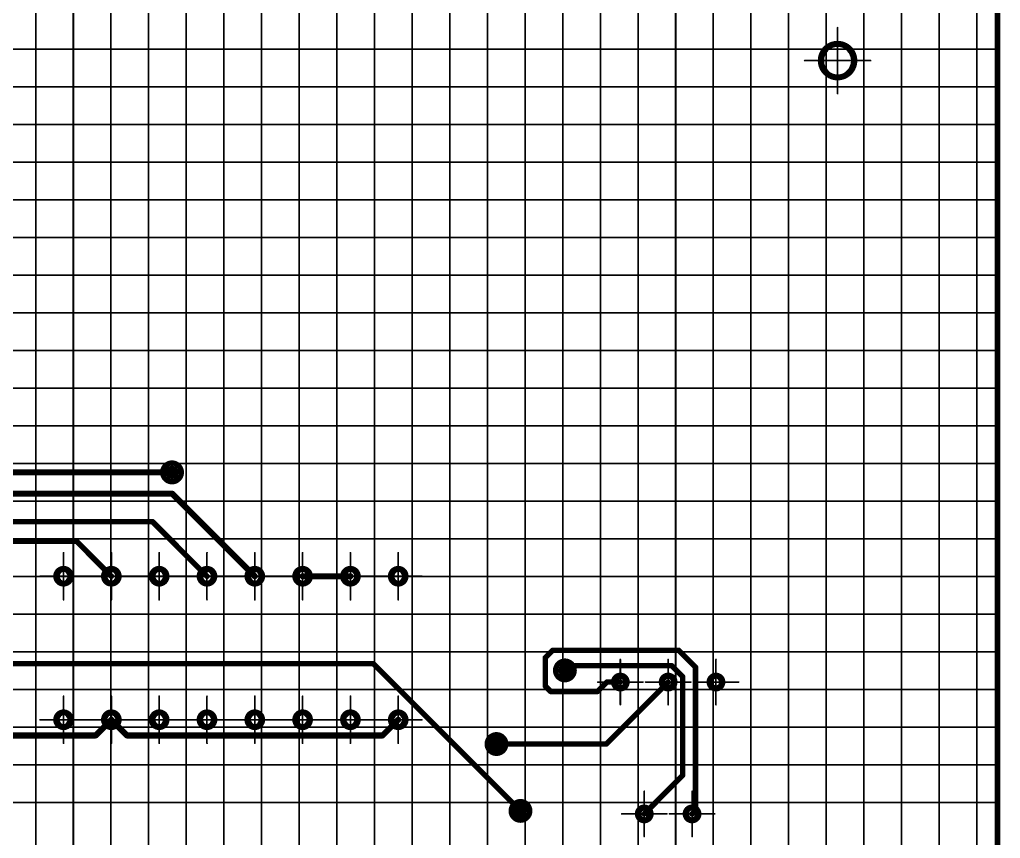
# Model space of a CAD drawing. Header units: millimetres. Extents: x 95 to 923, y 69 to 658.
# Drawn here: x 757.4 to 861.6, y 428.2 to 515.2 of the extents above; entities that cross this region are included whole.
import ezdxf

# ---------------------------------------------------------------- set-up
doc = ezdxf.new("R2010")
doc.units = ezdxf.units.MM
for name, color, linetype in [('Mechanical11', 56, 'Continuous'), ('Mechanical12', 56, 'Continuous'), ('Mechanical7', 56, 'Continuous'), ('Mechanical9', 56, 'Continuous')]:
    doc.layers.add(name, color=color, linetype=linetype)

msp = doc.modelspace()

# ---------------------------------------------------------------- linework, layer by layer
at = {"layer": 'Mechanical11', "color": 7}
for p, q in [((843.28, 511.89), (843.09, 511.66)), ((843.5, 512.08), (843.28, 511.89)), ((843.77, 512.21), (843.5, 512.08)), ((844.05, 512.3), (843.77, 512.21)), ((844.34, 512.33), (844.05, 512.3)), ((844.34, 510.82), (844.34, 512.33)), ((842.86, 511.12), (842.83, 510.82)), ((842.83, 510.82), (844.34, 510.82)), ((842.95, 511.4), (842.86, 511.12)), ((843.09, 511.66), (842.95, 511.4)), ((844.34, 510.82), (844.34, 509.31)), ((845.85, 510.82), (844.34, 510.82)), ((845.82, 510.53), (845.85, 510.82)), ((845.18, 509.57), (845.41, 509.76)), ((845.41, 509.76), (845.6, 509.98)), ((845.6, 509.98), (845.73, 510.24)), ((845.73, 510.24), (845.82, 510.53)), ((844.34, 509.31), (844.64, 509.34)), ((844.64, 509.34), (844.92, 509.43)), ((844.92, 509.43), (845.18, 509.57)), ((761.91, 456.53), (761.74, 456.42)), ((762.1, 456.57), (761.91, 456.53)), ((762.1, 456.06), (762.1, 456.57)), ((762.3, 456.53), (762.1, 456.57)), ((762.1, 456.57), (762.1, 456.06)), ((762.46, 456.42), (762.3, 456.53)), ((766.99, 456.53), (766.82, 456.42)), ((767.18, 456.57), (766.99, 456.53)), ((767.18, 456.06), (767.18, 456.57)), ((767.38, 456.53), (767.18, 456.57)), ((767.18, 456.57), (767.18, 456.06)), ((767.54, 456.42), (767.38, 456.53)), ((772.07, 456.53), (771.9, 456.42)), ((772.26, 456.57), (772.07, 456.53)), ((772.26, 456.06), (772.26, 456.57)), ((772.46, 456.53), (772.26, 456.57)), ((772.26, 456.57), (772.26, 456.06)), ((772.62, 456.42), (772.46, 456.53)), ((777.15, 456.53), (776.98, 456.42)), ((777.34, 456.57), (777.15, 456.53)), ((777.34, 456.06), (777.34, 456.57)), ((777.54, 456.53), (777.34, 456.57)), ((777.34, 456.57), (777.34, 456.06)), ((777.7, 456.42), (777.54, 456.53)), ((782.23, 456.53), (782.06, 456.42)), ((782.42, 456.57), (782.23, 456.53)), ((782.42, 456.06), (782.42, 456.57)), ((782.62, 456.53), (782.42, 456.57)), ((782.42, 456.57), (782.42, 456.06)), ((782.78, 456.42), (782.62, 456.53)), ((787.31, 456.53), (787.14, 456.42)), ((787.5, 456.57), (787.31, 456.53)), ((787.5, 456.06), (787.5, 456.57)), ((787.7, 456.53), (787.5, 456.57)), ((787.5, 456.57), (787.5, 456.06)), ((787.86, 456.42), (787.7, 456.53)), ((792.39, 456.53), (792.22, 456.42)), ((792.58, 456.57), (792.39, 456.53)), ((792.58, 456.06), (792.58, 456.57)), ((792.78, 456.53), (792.58, 456.57)), ((792.58, 456.57), (792.58, 456.06)), ((792.94, 456.42), (792.78, 456.53)), ((797.47, 456.53), (797.3, 456.42)), ((797.66, 456.57), (797.47, 456.53)), ((797.66, 456.06), (797.66, 456.57)), ((797.86, 456.53), (797.66, 456.57)), ((797.66, 456.57), (797.66, 456.06)), ((798.02, 456.42), (797.86, 456.53)), ((761.63, 456.26), (761.59, 456.06)), ((761.59, 456.06), (762.1, 456.06)), ((761.74, 456.42), (761.63, 456.26)), ((762.1, 456.06), (762.61, 456.06)), ((762.57, 456.26), (762.46, 456.42)), ((762.61, 456.06), (762.57, 456.26)), ((766.71, 456.26), (766.67, 456.06)), ((766.67, 456.06), (767.18, 456.06)), ((766.82, 456.42), (766.71, 456.26)), ((767.18, 456.06), (767.69, 456.06)), ((767.65, 456.26), (767.54, 456.42)), ((767.69, 456.06), (767.65, 456.26)), ((771.79, 456.26), (771.75, 456.06)), ((771.75, 456.06), (772.26, 456.06)), ((771.9, 456.42), (771.79, 456.26)), ((772.26, 456.06), (772.77, 456.06)), ((772.73, 456.26), (772.62, 456.42)), ((772.77, 456.06), (772.73, 456.26)), ((776.87, 456.26), (776.83, 456.06)), ((776.83, 456.06), (777.34, 456.06)), ((776.98, 456.42), (776.87, 456.26)), ((777.34, 456.06), (777.85, 456.06)), ((777.81, 456.26), (777.7, 456.42)), ((777.85, 456.06), (777.81, 456.26)), ((781.95, 456.26), (781.91, 456.06)), ((781.91, 456.06), (782.42, 456.06)), ((782.06, 456.42), (781.95, 456.26)), ((782.42, 456.06), (782.93, 456.06)), ((782.89, 456.26), (782.78, 456.42)), ((782.93, 456.06), (782.89, 456.26)), ((787.03, 456.26), (786.99, 456.06)), ((786.99, 456.06), (787.5, 456.06)), ((787.14, 456.42), (787.03, 456.26)), ((787.5, 456.06), (788.01, 456.06)), ((787.97, 456.26), (787.86, 456.42)), ((788.01, 456.06), (787.97, 456.26)), ((792.11, 456.26), (792.07, 456.06)), ((792.07, 456.06), (792.58, 456.06)), ((792.22, 456.42), (792.11, 456.26)), ((792.58, 456.06), (793.09, 456.06)), ((793.05, 456.26), (792.94, 456.42)), ((793.09, 456.06), (793.05, 456.26)), ((797.19, 456.26), (797.15, 456.06)), ((797.15, 456.06), (797.66, 456.06)), ((797.3, 456.42), (797.19, 456.26)), ((797.66, 456.06), (798.17, 456.06)), ((798.13, 456.26), (798.02, 456.42)), ((798.17, 456.06), (798.13, 456.26)), ((820.89, 444.98), (820.85, 444.82)), ((820.97, 445.11), (820.89, 444.98)), ((821.11, 445.2), (820.97, 445.11)), ((821.26, 445.23), (821.11, 445.2)), ((821.26, 444.82), (821.26, 445.23)), ((821.42, 445.2), (821.26, 445.23)), ((821.26, 445.23), (821.26, 444.82)), ((821.55, 445.11), (821.42, 445.2)), ((821.64, 444.98), (821.55, 445.11)), ((821.67, 444.82), (821.64, 444.98)), ((825.97, 444.98), (825.93, 444.82)), ((826.05, 445.11), (825.97, 444.98)), ((826.19, 445.2), (826.05, 445.11)), ((826.34, 445.23), (826.19, 445.2)), ((826.34, 444.82), (826.34, 445.23)), ((826.5, 445.2), (826.34, 445.23)), ((826.34, 445.23), (826.34, 444.82)), ((826.63, 445.11), (826.5, 445.2)), ((826.72, 444.98), (826.63, 445.11)), ((826.75, 444.82), (826.72, 444.98)), ((831.05, 444.98), (831.01, 444.82)), ((831.13, 445.11), (831.05, 444.98)), ((831.27, 445.2), (831.13, 445.11)), ((831.42, 445.23), (831.27, 445.2)), ((831.42, 444.82), (831.42, 445.23)), ((831.58, 445.2), (831.42, 445.23)), ((831.42, 445.23), (831.42, 444.82)), ((831.71, 445.11), (831.58, 445.2)), ((831.8, 444.98), (831.71, 445.11)), ((831.83, 444.82), (831.8, 444.98)), ((820.85, 444.82), (821.26, 444.82)), ((821.26, 444.82), (821.26, 444.41)), ((821.67, 444.82), (821.26, 444.82)), ((821.26, 444.82), (821.67, 444.82)), ((821.26, 444.41), (821.42, 444.45)), ((821.42, 444.45), (821.55, 444.53)), ((821.55, 444.53), (821.64, 444.67)), ((821.64, 444.67), (821.67, 444.82)), ((825.93, 444.82), (826.34, 444.82)), ((826.34, 444.82), (826.34, 444.41)), ((826.75, 444.82), (826.34, 444.82)), ((826.34, 444.82), (826.75, 444.82)), ((826.34, 444.41), (826.5, 444.45)), ((826.5, 444.45), (826.63, 444.53)), ((826.63, 444.53), (826.72, 444.67)), ((826.72, 444.67), (826.75, 444.82)), ((831.01, 444.82), (831.42, 444.82)), ((831.42, 444.82), (831.42, 444.41)), ((831.83, 444.82), (831.42, 444.82)), ((831.42, 444.82), (831.83, 444.82)), ((831.42, 444.41), (831.58, 444.45)), ((831.58, 444.45), (831.71, 444.53)), ((831.71, 444.53), (831.8, 444.67)), ((831.8, 444.67), (831.83, 444.82)), ((761.63, 441.02), (761.59, 440.82)), ((761.59, 440.82), (762.1, 440.82)), ((761.74, 441.18), (761.63, 441.02)), ((761.91, 441.29), (761.74, 441.18)), ((762.1, 441.33), (761.91, 441.29)), ((762.1, 440.82), (762.1, 441.33)), ((762.3, 441.29), (762.1, 441.33)), ((762.1, 441.33), (762.1, 440.82)), ((762.1, 440.82), (762.61, 440.82)), ((762.46, 441.18), (762.3, 441.29)), ((762.57, 441.02), (762.46, 441.18)), ((762.61, 440.82), (762.57, 441.02)), ((766.71, 441.02), (766.67, 440.82)), ((766.67, 440.82), (767.18, 440.82)), ((766.82, 441.18), (766.71, 441.02)), ((766.99, 441.29), (766.82, 441.18)), ((767.18, 441.33), (766.99, 441.29)), ((767.18, 440.82), (767.18, 441.33)), ((767.38, 441.29), (767.18, 441.33)), ((767.18, 441.33), (767.18, 440.82)), ((767.18, 440.82), (767.69, 440.82)), ((767.54, 441.18), (767.38, 441.29)), ((767.65, 441.02), (767.54, 441.18)), ((767.69, 440.82), (767.65, 441.02)), ((771.79, 441.02), (771.75, 440.82)), ((771.75, 440.82), (772.26, 440.82)), ((771.9, 441.18), (771.79, 441.02)), ((772.07, 441.29), (771.9, 441.18)), ((772.26, 441.33), (772.07, 441.29)), ((772.26, 440.82), (772.26, 441.33)), ((772.46, 441.29), (772.26, 441.33)), ((772.26, 441.33), (772.26, 440.82)), ((772.26, 440.82), (772.77, 440.82)), ((772.62, 441.18), (772.46, 441.29)), ((772.73, 441.02), (772.62, 441.18)), ((772.77, 440.82), (772.73, 441.02)), ((776.87, 441.02), (776.83, 440.82)), ((776.83, 440.82), (777.34, 440.82)), ((776.98, 441.18), (776.87, 441.02)), ((777.15, 441.29), (776.98, 441.18)), ((777.34, 441.33), (777.15, 441.29)), ((777.34, 440.82), (777.34, 441.33)), ((777.54, 441.29), (777.34, 441.33)), ((777.34, 441.33), (777.34, 440.82)), ((777.34, 440.82), (777.85, 440.82)), ((777.7, 441.18), (777.54, 441.29)), ((777.81, 441.02), (777.7, 441.18)), ((777.85, 440.82), (777.81, 441.02)), ((781.95, 441.02), (781.91, 440.82)), ((781.91, 440.82), (782.42, 440.82)), ((782.06, 441.18), (781.95, 441.02)), ((782.23, 441.29), (782.06, 441.18)), ((782.42, 441.33), (782.23, 441.29)), ((782.42, 440.82), (782.42, 441.33)), ((782.62, 441.29), (782.42, 441.33)), ((782.42, 441.33), (782.42, 440.82)), ((782.42, 440.82), (782.93, 440.82)), ((782.78, 441.18), (782.62, 441.29)), ((782.89, 441.02), (782.78, 441.18)), ((782.93, 440.82), (782.89, 441.02)), ((787.03, 441.02), (786.99, 440.82)), ((786.99, 440.82), (787.5, 440.82)), ((787.14, 441.18), (787.03, 441.02)), ((787.31, 441.29), (787.14, 441.18)), ((787.5, 441.33), (787.31, 441.29)), ((787.5, 440.82), (787.5, 441.33)), ((787.7, 441.29), (787.5, 441.33)), ((787.5, 441.33), (787.5, 440.82)), ((787.5, 440.82), (788.01, 440.82)), ((787.86, 441.18), (787.7, 441.29)), ((787.97, 441.02), (787.86, 441.18)), ((788.01, 440.82), (787.97, 441.02)), ((792.11, 441.02), (792.07, 440.82)), ((792.07, 440.82), (792.58, 440.82)), ((792.22, 441.18), (792.11, 441.02)), ((792.39, 441.29), (792.22, 441.18)), ((792.58, 441.33), (792.39, 441.29)), ((792.58, 440.82), (792.58, 441.33)), ((792.78, 441.29), (792.58, 441.33)), ((792.58, 441.33), (792.58, 440.82)), ((792.58, 440.82), (793.09, 440.82)), ((792.94, 441.18), (792.78, 441.29)), ((793.05, 441.02), (792.94, 441.18)), ((793.09, 440.82), (793.05, 441.02)), ((797.19, 441.02), (797.15, 440.82)), ((797.15, 440.82), (797.66, 440.82)), ((797.3, 441.18), (797.19, 441.02)), ((797.47, 441.29), (797.3, 441.18)), ((797.66, 441.33), (797.47, 441.29)), ((797.66, 440.82), (797.66, 441.33)), ((797.86, 441.29), (797.66, 441.33)), ((797.66, 441.33), (797.66, 440.82)), ((797.66, 440.82), (798.17, 440.82)), ((798.02, 441.18), (797.86, 441.29)), ((798.13, 441.02), (798.02, 441.18)), ((798.17, 440.82), (798.13, 441.02)), ((823.43, 430.98), (823.39, 430.82)), ((823.39, 430.82), (823.8, 430.82)), ((823.51, 431.11), (823.43, 430.98)), ((823.65, 431.2), (823.51, 431.11)), ((823.8, 431.23), (823.65, 431.2)), ((823.8, 430.82), (823.8, 431.23)), ((823.96, 431.2), (823.8, 431.23)), ((823.8, 431.23), (823.8, 430.82)), ((823.8, 430.82), (823.8, 430.41)), ((824.21, 430.82), (823.8, 430.82)), ((823.8, 430.82), (824.21, 430.82)), ((823.8, 430.41), (823.96, 430.44)), ((824.09, 431.11), (823.96, 431.2)), ((823.96, 430.44), (824.09, 430.53)), ((824.18, 430.98), (824.09, 431.11)), ((824.09, 430.53), (824.18, 430.67)), ((824.21, 430.82), (824.18, 430.98)), ((824.18, 430.67), (824.21, 430.82)), ((828.51, 430.98), (828.47, 430.82)), ((828.47, 430.82), (828.88, 430.82)), ((828.59, 431.11), (828.51, 430.98)), ((828.73, 431.2), (828.59, 431.11)), ((828.88, 431.23), (828.73, 431.2)), ((828.88, 430.82), (828.88, 431.23)), ((829.04, 431.2), (828.88, 431.23)), ((828.88, 431.23), (828.88, 430.82)), ((828.88, 430.82), (828.88, 430.41)), ((829.29, 430.82), (828.88, 430.82)), ((828.88, 430.82), (829.29, 430.82)), ((828.88, 430.41), (829.04, 430.44)), ((829.17, 431.11), (829.04, 431.2)), ((829.04, 430.44), (829.17, 430.53)), ((829.26, 430.98), (829.17, 431.11)), ((829.17, 430.53), (829.26, 430.67)), ((829.29, 430.82), (829.26, 430.98)), ((829.26, 430.67), (829.29, 430.82))]:
    msp.add_line(p, q, dxfattribs=at)
for points, const_width in [([(773.98, 467.09, 1), (773.27, 467.09, 1)], 0.711), ([(773.09, 467.09, 1), (773.45, 467.09, 1)], 0.356), ([(773.8, 467.09, 1), (774.16, 467.09, 1)], 0.356), ([(815.73, 446.06, 1), (815.02, 446.06, 1)], 0.711), ([(814.84, 446.06, 1), (815.19, 446.06, 1)], 0.356), ([(815.55, 446.06, 1), (815.9, 446.06, 1)], 0.356), ([(808.46, 438.24, 1), (807.74, 438.24, 1)], 0.711), ([(807.57, 438.24, 1), (807.92, 438.24, 1)], 0.356), ([(808.28, 438.24, 1), (808.63, 438.24, 1)], 0.356), ([(811, 431.14, 1), (810.29, 431.14, 1)], 0.711), ([(810.11, 431.14, 1), (810.47, 431.14, 1)], 0.356), ([(810.82, 431.14, 1), (811.18, 431.14, 1)], 0.356)]:
    msp.add_lwpolyline(points, format="xyb", close=True, dxfattribs=dict(at, const_width=const_width))
at = {"layer": 'Mechanical12', "color": 7}
for p, q in [((844.34, 512.33), (844.34, 510.82)), ((844.64, 512.3), (844.34, 512.33)), ((844.92, 512.21), (844.64, 512.3)), ((845.18, 512.08), (844.92, 512.21)), ((845.41, 511.89), (845.18, 512.08)), ((845.6, 511.66), (845.41, 511.89)), ((844.34, 510.82), (842.83, 510.82)), ((842.83, 510.82), (842.86, 510.53)), ((844.34, 509.31), (844.34, 510.82)), ((844.34, 510.82), (845.85, 510.82)), ((845.73, 511.4), (845.6, 511.66)), ((845.82, 511.12), (845.73, 511.4)), ((845.85, 510.82), (845.82, 511.12)), ((842.86, 510.53), (842.95, 510.24)), ((842.95, 510.24), (843.09, 509.98)), ((843.09, 509.98), (843.28, 509.76)), ((843.28, 509.76), (843.5, 509.57)), ((843.5, 509.57), (843.77, 509.43)), ((843.77, 509.43), (844.05, 509.34)), ((844.05, 509.34), (844.34, 509.31)), ((762.1, 456.06), (761.59, 456.06)), ((761.59, 456.06), (761.63, 455.87)), ((761.63, 455.87), (761.74, 455.7)), ((761.74, 455.7), (761.91, 455.59)), ((761.91, 455.59), (762.1, 455.55)), ((762.61, 456.06), (762.1, 456.06)), ((762.1, 456.06), (762.1, 455.55)), ((762.1, 455.55), (762.1, 456.06)), ((762.1, 455.55), (762.3, 455.59)), ((762.3, 455.59), (762.46, 455.7)), ((762.46, 455.7), (762.57, 455.87)), ((762.57, 455.87), (762.61, 456.06)), ((767.18, 456.06), (766.67, 456.06)), ((766.67, 456.06), (766.71, 455.87)), ((766.71, 455.87), (766.82, 455.7)), ((766.82, 455.7), (766.99, 455.59)), ((766.99, 455.59), (767.18, 455.55)), ((767.69, 456.06), (767.18, 456.06)), ((767.18, 456.06), (767.18, 455.55)), ((767.18, 455.55), (767.18, 456.06)), ((767.18, 455.55), (767.38, 455.59)), ((767.38, 455.59), (767.54, 455.7)), ((767.54, 455.7), (767.65, 455.87)), ((767.65, 455.87), (767.69, 456.06)), ((772.26, 456.06), (771.75, 456.06)), ((771.75, 456.06), (771.79, 455.87)), ((771.79, 455.87), (771.9, 455.7)), ((771.9, 455.7), (772.07, 455.59)), ((772.07, 455.59), (772.26, 455.55)), ((772.77, 456.06), (772.26, 456.06)), ((772.26, 456.06), (772.26, 455.55)), ((772.26, 455.55), (772.26, 456.06)), ((772.26, 455.55), (772.46, 455.59)), ((772.46, 455.59), (772.62, 455.7)), ((772.62, 455.7), (772.73, 455.87)), ((772.73, 455.87), (772.77, 456.06)), ((777.34, 456.06), (776.83, 456.06)), ((776.83, 456.06), (776.87, 455.87)), ((776.87, 455.87), (776.98, 455.7)), ((776.98, 455.7), (777.15, 455.59)), ((777.15, 455.59), (777.34, 455.55)), ((777.85, 456.06), (777.34, 456.06)), ((777.34, 456.06), (777.34, 455.55)), ((777.34, 455.55), (777.34, 456.06)), ((777.34, 455.55), (777.54, 455.59)), ((777.54, 455.59), (777.7, 455.7)), ((777.7, 455.7), (777.81, 455.87)), ((777.81, 455.87), (777.85, 456.06)), ((782.42, 456.06), (781.91, 456.06)), ((781.91, 456.06), (781.95, 455.87)), ((781.95, 455.87), (782.06, 455.7)), ((782.06, 455.7), (782.23, 455.59)), ((782.23, 455.59), (782.42, 455.55)), ((782.93, 456.06), (782.42, 456.06)), ((782.42, 456.06), (782.42, 455.55)), ((782.42, 455.55), (782.42, 456.06)), ((782.42, 455.55), (782.62, 455.59)), ((782.62, 455.59), (782.78, 455.7)), ((782.78, 455.7), (782.89, 455.87)), ((782.89, 455.87), (782.93, 456.06)), ((787.5, 456.06), (786.99, 456.06)), ((786.99, 456.06), (787.03, 455.87)), ((787.03, 455.87), (787.14, 455.7)), ((787.14, 455.7), (787.31, 455.59)), ((787.31, 455.59), (787.5, 455.55)), ((788.01, 456.06), (787.5, 456.06)), ((787.5, 456.06), (787.5, 455.55)), ((787.5, 455.55), (787.5, 456.06)), ((787.5, 455.55), (787.7, 455.59)), ((787.7, 455.59), (787.86, 455.7)), ((787.86, 455.7), (787.97, 455.87)), ((787.97, 455.87), (788.01, 456.06)), ((792.58, 456.06), (792.07, 456.06)), ((792.07, 456.06), (792.11, 455.87)), ((792.11, 455.87), (792.22, 455.7)), ((792.22, 455.7), (792.39, 455.59)), ((792.39, 455.59), (792.58, 455.55)), ((793.09, 456.06), (792.58, 456.06)), ((792.58, 456.06), (792.58, 455.55)), ((792.58, 455.55), (792.58, 456.06)), ((792.58, 455.55), (792.78, 455.59)), ((792.78, 455.59), (792.94, 455.7)), ((792.94, 455.7), (793.05, 455.87)), ((793.05, 455.87), (793.09, 456.06)), ((797.66, 456.06), (797.15, 456.06)), ((797.15, 456.06), (797.19, 455.87)), ((797.19, 455.87), (797.3, 455.7)), ((797.3, 455.7), (797.47, 455.59)), ((797.47, 455.59), (797.66, 455.55)), ((798.17, 456.06), (797.66, 456.06)), ((797.66, 456.06), (797.66, 455.55)), ((797.66, 455.55), (797.66, 456.06)), ((797.66, 455.55), (797.86, 455.59)), ((797.86, 455.59), (798.02, 455.7)), ((798.02, 455.7), (798.13, 455.87)), ((798.13, 455.87), (798.17, 456.06)), ((821.26, 444.82), (820.85, 444.82)), ((820.85, 444.82), (820.89, 444.67)), ((820.89, 444.67), (820.97, 444.53)), ((820.97, 444.53), (821.11, 444.45)), ((821.11, 444.45), (821.26, 444.41)), ((821.26, 444.41), (821.26, 444.82)), ((826.34, 444.82), (825.93, 444.82)), ((825.93, 444.82), (825.97, 444.67)), ((825.97, 444.67), (826.05, 444.53)), ((826.05, 444.53), (826.19, 444.45)), ((826.19, 444.45), (826.34, 444.41)), ((826.34, 444.41), (826.34, 444.82)), ((831.42, 444.82), (831.01, 444.82)), ((831.01, 444.82), (831.05, 444.67)), ((831.05, 444.67), (831.13, 444.53)), ((831.13, 444.53), (831.27, 444.45)), ((831.27, 444.45), (831.42, 444.41)), ((831.42, 444.41), (831.42, 444.82)), ((762.1, 440.82), (761.59, 440.82)), ((761.59, 440.82), (761.63, 440.63)), ((762.61, 440.82), (762.1, 440.82)), ((762.1, 440.82), (762.1, 440.31)), ((762.1, 440.31), (762.1, 440.82)), ((762.57, 440.63), (762.61, 440.82)), ((767.18, 440.82), (766.67, 440.82)), ((766.67, 440.82), (766.71, 440.63)), ((767.69, 440.82), (767.18, 440.82)), ((767.18, 440.82), (767.18, 440.31)), ((767.18, 440.31), (767.18, 440.82)), ((767.65, 440.63), (767.69, 440.82)), ((772.26, 440.82), (771.75, 440.82)), ((771.75, 440.82), (771.79, 440.63)), ((772.77, 440.82), (772.26, 440.82)), ((772.26, 440.82), (772.26, 440.31)), ((772.26, 440.31), (772.26, 440.82)), ((772.73, 440.63), (772.77, 440.82)), ((777.34, 440.82), (776.83, 440.82)), ((776.83, 440.82), (776.87, 440.63)), ((777.85, 440.82), (777.34, 440.82)), ((777.34, 440.82), (777.34, 440.31)), ((777.34, 440.31), (777.34, 440.82)), ((777.81, 440.63), (777.85, 440.82)), ((782.42, 440.82), (781.91, 440.82)), ((781.91, 440.82), (781.95, 440.63)), ((782.93, 440.82), (782.42, 440.82)), ((782.42, 440.82), (782.42, 440.31)), ((782.42, 440.31), (782.42, 440.82)), ((782.89, 440.63), (782.93, 440.82)), ((787.5, 440.82), (786.99, 440.82)), ((786.99, 440.82), (787.03, 440.63)), ((788.01, 440.82), (787.5, 440.82)), ((787.5, 440.82), (787.5, 440.31)), ((787.5, 440.31), (787.5, 440.82)), ((787.97, 440.63), (788.01, 440.82)), ((792.58, 440.82), (792.07, 440.82)), ((792.07, 440.82), (792.11, 440.63)), ((793.09, 440.82), (792.58, 440.82)), ((792.58, 440.82), (792.58, 440.31)), ((792.58, 440.31), (792.58, 440.82)), ((793.05, 440.63), (793.09, 440.82)), ((797.66, 440.82), (797.15, 440.82)), ((797.15, 440.82), (797.19, 440.63)), ((798.17, 440.82), (797.66, 440.82)), ((797.66, 440.82), (797.66, 440.31)), ((797.66, 440.31), (797.66, 440.82)), ((798.13, 440.63), (798.17, 440.82)), ((761.63, 440.63), (761.74, 440.46)), ((761.74, 440.46), (761.91, 440.35)), ((761.91, 440.35), (762.1, 440.31)), ((762.1, 440.31), (762.3, 440.35)), ((762.3, 440.35), (762.46, 440.46)), ((762.46, 440.46), (762.57, 440.63)), ((766.71, 440.63), (766.82, 440.46)), ((766.82, 440.46), (766.99, 440.35)), ((766.99, 440.35), (767.18, 440.31)), ((767.18, 440.31), (767.38, 440.35)), ((767.38, 440.35), (767.54, 440.46)), ((767.54, 440.46), (767.65, 440.63)), ((771.79, 440.63), (771.9, 440.46)), ((771.9, 440.46), (772.07, 440.35)), ((772.07, 440.35), (772.26, 440.31)), ((772.26, 440.31), (772.46, 440.35)), ((772.46, 440.35), (772.62, 440.46)), ((772.62, 440.46), (772.73, 440.63)), ((776.87, 440.63), (776.98, 440.46)), ((776.98, 440.46), (777.15, 440.35)), ((777.15, 440.35), (777.34, 440.31)), ((777.34, 440.31), (777.54, 440.35)), ((777.54, 440.35), (777.7, 440.46)), ((777.7, 440.46), (777.81, 440.63)), ((781.95, 440.63), (782.06, 440.46)), ((782.06, 440.46), (782.23, 440.35)), ((782.23, 440.35), (782.42, 440.31)), ((782.42, 440.31), (782.62, 440.35)), ((782.62, 440.35), (782.78, 440.46)), ((782.78, 440.46), (782.89, 440.63)), ((787.03, 440.63), (787.14, 440.46)), ((787.14, 440.46), (787.31, 440.35)), ((787.31, 440.35), (787.5, 440.31)), ((787.5, 440.31), (787.7, 440.35)), ((787.7, 440.35), (787.86, 440.46)), ((787.86, 440.46), (787.97, 440.63)), ((792.11, 440.63), (792.22, 440.46)), ((792.22, 440.46), (792.39, 440.35)), ((792.39, 440.35), (792.58, 440.31)), ((792.58, 440.31), (792.78, 440.35)), ((792.78, 440.35), (792.94, 440.46)), ((792.94, 440.46), (793.05, 440.63)), ((797.19, 440.63), (797.3, 440.46)), ((797.3, 440.46), (797.47, 440.35)), ((797.47, 440.35), (797.66, 440.31)), ((797.66, 440.31), (797.86, 440.35)), ((797.86, 440.35), (798.02, 440.46)), ((798.02, 440.46), (798.13, 440.63)), ((823.8, 430.82), (823.39, 430.82)), ((823.39, 430.82), (823.43, 430.67)), ((823.43, 430.67), (823.51, 430.53)), ((823.51, 430.53), (823.65, 430.44)), ((823.65, 430.44), (823.8, 430.41)), ((823.8, 430.41), (823.8, 430.82)), ((828.88, 430.82), (828.47, 430.82)), ((828.47, 430.82), (828.51, 430.67)), ((828.51, 430.67), (828.59, 430.53)), ((828.59, 430.53), (828.73, 430.44)), ((828.73, 430.44), (828.88, 430.41)), ((828.88, 430.41), (828.88, 430.82))]:
    msp.add_line(p, q, dxfattribs=at)
for points, const_width in [([(861.34, 612.02), (861.34, 250.82)], 0.6), ([(861.34, 612.02), (861.34, 250.82)], 0.6), ([(726.04, 467.09), (773.62, 467.09)], 0.646), ([(713.32, 464.82), (773.66, 464.82)], 0.646), ([(773.66, 464.82), (782.42, 456.06)], 0.646), ([(715.36, 461.86), (771.55, 461.86)], 0.58), ([(771.55, 461.86), (777.34, 456.06)], 0.58), ([(709.87, 459.78), (763.47, 459.78)], 0.58), ([(763.47, 459.78), (767.18, 456.06)], 0.58), ([(787.5, 456.06), (792.58, 456.06)], 0.646), ([(813.3, 447.43), (814.06, 448.19)], 0.58), ([(814.06, 448.19), (827.47, 448.19)], 0.58), ([(827.47, 448.19), (829.25, 446.41)], 0.58), ([(813.3, 444.38), (813.3, 447.43)], 0.58), ([(666.03, 446.77), (795.01, 446.77)], 0.58), ([(795.01, 446.77), (810.65, 431.14)], 0.58), ([(815.37, 446.19), (815.74, 446.56)], 0.58), ([(815.37, 446.06), (815.37, 446.19)], 0.58), ([(815.74, 446.56), (826.72, 446.56)], 0.58), ([(826.72, 446.56), (827.88, 445.4)], 0.58), ([(829.25, 431.19), (829.25, 446.41)], 0.58), ([(818.84, 443.82), (819.84, 444.82)], 0.58), ([(819.76, 438.24), (826.34, 444.82)], 0.58), ([(819.84, 444.82), (821.26, 444.82)], 0.58), ([(827.88, 434.9), (827.88, 445.4)], 0.58), ([(813.3, 444.38), (813.86, 443.82)], 0.58), ([(813.86, 443.82), (818.84, 443.82)], 0.58), ([(765.51, 439.15), (767.18, 440.82)], 0.646), ([(767.18, 440.82), (768.85, 439.15)], 0.646), ([(795.99, 439.15), (797.66, 440.82)], 0.646), ([(749.09, 439.15), (765.51, 439.15)], 0.646), ([(768.85, 439.15), (795.99, 439.15)], 0.646), ([(808.1, 438.24), (819.76, 438.24)], 0.58), ([(823.8, 430.82), (827.88, 434.9)], 0.58), ([(828.88, 430.82), (829.25, 431.19)], 0.58)]:
    msp.add_lwpolyline(points, dxfattribs=dict(at, const_width=const_width))
for points, const_width in [([(846.14, 510.82, 1), (842.54, 510.82, 1)], 0.6), ([(842.39, 510.82, 1), (842.69, 510.82, 1)], 0.3), ([(845.99, 510.82, 1), (846.29, 510.82, 1)], 0.3), ([(774.62, 467.09, 1), (772.63, 467.09, 1)], 0.559), ([(772.49, 467.09, 1), (772.77, 467.09, 1)], 0.279), ([(773.46, 467.09, 1), (773.79, 467.09, 1)], 0.323), ([(774.48, 467.09, 1), (774.76, 467.09, 1)], 0.279), ([(773.5, 464.82, 1), (773.82, 464.82, 1)], 0.323), ([(773.5, 464.82, 1), (773.82, 464.82, 1)], 0.323), ([(771.4, 461.86, 1), (771.69, 461.86, 1)], 0.29), ([(771.4, 461.86, 1), (771.69, 461.86, 1)], 0.29), ([(763.32, 459.78, 1), (763.61, 459.78, 1)], 0.29), ([(763.32, 459.78, 1), (763.61, 459.78, 1)], 0.29), ([(762.9, 456.06, 1), (761.3, 456.06, 1)], 0.6), ([(767.98, 456.06, 1), (766.38, 456.06, 1)], 0.6), ([(773.06, 456.06, 1), (771.46, 456.06, 1)], 0.6), ([(778.14, 456.06, 1), (776.54, 456.06, 1)], 0.6), ([(783.22, 456.06, 1), (781.62, 456.06, 1)], 0.6), ([(788.3, 456.06, 1), (786.7, 456.06, 1)], 0.6), ([(793.38, 456.06, 1), (791.78, 456.06, 1)], 0.6), ([(798.46, 456.06, 1), (796.86, 456.06, 1)], 0.6), ([(761.15, 456.06, 1), (761.45, 456.06, 1)], 0.3), ([(762.75, 456.06, 1), (763.05, 456.06, 1)], 0.3), ([(766.23, 456.06, 1), (766.53, 456.06, 1)], 0.3), ([(767.04, 456.06, 1), (767.33, 456.06, 1)], 0.29), ([(767.83, 456.06, 1), (768.13, 456.06, 1)], 0.3), ([(771.31, 456.06, 1), (771.61, 456.06, 1)], 0.3), ([(772.91, 456.06, 1), (773.21, 456.06, 1)], 0.3), ([(776.39, 456.06, 1), (776.69, 456.06, 1)], 0.3), ([(777.2, 456.06, 1), (777.49, 456.06, 1)], 0.29), ([(777.99, 456.06, 1), (778.29, 456.06, 1)], 0.3), ([(781.47, 456.06, 1), (781.77, 456.06, 1)], 0.3), ([(782.26, 456.06, 1), (782.58, 456.06, 1)], 0.323), ([(783.07, 456.06, 1), (783.37, 456.06, 1)], 0.3), ([(786.55, 456.06, 1), (786.85, 456.06, 1)], 0.3), ([(787.34, 456.06, 1), (787.66, 456.06, 1)], 0.323), ([(788.15, 456.06, 1), (788.45, 456.06, 1)], 0.3), ([(791.63, 456.06, 1), (791.93, 456.06, 1)], 0.3), ([(792.42, 456.06, 1), (792.74, 456.06, 1)], 0.323), ([(793.23, 456.06, 1), (793.53, 456.06, 1)], 0.3), ([(796.71, 456.06, 1), (797.01, 456.06, 1)], 0.3), ([(798.31, 456.06, 1), (798.61, 456.06, 1)], 0.3), ([(813.92, 448.19, 1), (814.21, 448.19, 1)], 0.29), ([(813.92, 448.19, 1), (814.21, 448.19, 1)], 0.29), ([(827.33, 448.19, 1), (827.62, 448.19, 1)], 0.29), ([(827.33, 448.19, 1), (827.62, 448.19, 1)], 0.29), ([(813.15, 447.43, 1), (813.44, 447.43, 1)], 0.29), ([(813.15, 447.43, 1), (813.44, 447.43, 1)], 0.29), ([(816.36, 446.06, 1), (814.38, 446.06, 1)], 0.559), ([(794.87, 446.77, 1), (795.16, 446.77, 1)], 0.29), ([(794.87, 446.77, 1), (795.16, 446.77, 1)], 0.29), ([(814.24, 446.06, 1), (814.52, 446.06, 1)], 0.279), ([(815.23, 446.19, 1), (815.52, 446.19, 1)], 0.29), ([(815.23, 446.19, 1), (815.52, 446.19, 1)], 0.29), ([(815.23, 446.06, 1), (815.52, 446.06, 1)], 0.29), ([(815.59, 446.56, 1), (815.88, 446.56, 1)], 0.29), ([(815.59, 446.56, 1), (815.88, 446.56, 1)], 0.29), ([(816.22, 446.06, 1), (816.5, 446.06, 1)], 0.279), ([(826.58, 446.56, 1), (826.87, 446.56, 1)], 0.29), ([(826.58, 446.56, 1), (826.87, 446.56, 1)], 0.29), ([(829.11, 446.41, 1), (829.4, 446.41, 1)], 0.29), ([(829.11, 446.41, 1), (829.4, 446.41, 1)], 0.29), ([(819.69, 444.82, 1), (819.98, 444.82, 1)], 0.29), ([(819.69, 444.82, 1), (819.98, 444.82, 1)], 0.29), ([(821.96, 444.82, 1), (820.56, 444.82, 1)], 0.6), ([(820.41, 444.82, 1), (820.71, 444.82, 1)], 0.3), ([(821.12, 444.82, 1), (821.41, 444.82, 1)], 0.29), ([(821.81, 444.82, 1), (822.11, 444.82, 1)], 0.3), ([(827.04, 444.82, 1), (825.64, 444.82, 1)], 0.6), ([(825.49, 444.82, 1), (825.79, 444.82, 1)], 0.3), ([(826.2, 444.82, 1), (826.49, 444.82, 1)], 0.29), ([(826.89, 444.82, 1), (827.19, 444.82, 1)], 0.3), ([(827.73, 445.4, 1), (828.02, 445.4, 1)], 0.29), ([(827.73, 445.4, 1), (828.02, 445.4, 1)], 0.29), ([(832.12, 444.82, 1), (830.72, 444.82, 1)], 0.6), ([(830.57, 444.82, 1), (830.87, 444.82, 1)], 0.3), ([(831.97, 444.82, 1), (832.27, 444.82, 1)], 0.3), ([(813.15, 444.38, 1), (813.44, 444.38, 1)], 0.29), ([(813.15, 444.38, 1), (813.44, 444.38, 1)], 0.29), ([(813.71, 443.82, 1), (814, 443.82, 1)], 0.29), ([(813.71, 443.82, 1), (814, 443.82, 1)], 0.29), ([(818.69, 443.82, 1), (818.98, 443.82, 1)], 0.29), ([(818.69, 443.82, 1), (818.98, 443.82, 1)], 0.29), ([(762.9, 440.82, 1), (761.3, 440.82, 1)], 0.6), ([(767.98, 440.82, 1), (766.38, 440.82, 1)], 0.6), ([(773.06, 440.82, 1), (771.46, 440.82, 1)], 0.6), ([(778.14, 440.82, 1), (776.54, 440.82, 1)], 0.6), ([(783.22, 440.82, 1), (781.62, 440.82, 1)], 0.6), ([(788.3, 440.82, 1), (786.7, 440.82, 1)], 0.6), ([(793.38, 440.82, 1), (791.78, 440.82, 1)], 0.6), ([(798.46, 440.82, 1), (796.86, 440.82, 1)], 0.6), ([(761.15, 440.82, 1), (761.45, 440.82, 1)], 0.3), ([(762.75, 440.82, 1), (763.05, 440.82, 1)], 0.3), ([(766.23, 440.82, 1), (766.53, 440.82, 1)], 0.3), ([(767.02, 440.82, 1), (767.34, 440.82, 1)], 0.323), ([(767.02, 440.82, 1), (767.34, 440.82, 1)], 0.323), ([(767.83, 440.82, 1), (768.13, 440.82, 1)], 0.3), ([(771.31, 440.82, 1), (771.61, 440.82, 1)], 0.3), ([(772.91, 440.82, 1), (773.21, 440.82, 1)], 0.3), ([(776.39, 440.82, 1), (776.69, 440.82, 1)], 0.3), ([(777.99, 440.82, 1), (778.29, 440.82, 1)], 0.3), ([(781.47, 440.82, 1), (781.77, 440.82, 1)], 0.3), ([(783.07, 440.82, 1), (783.37, 440.82, 1)], 0.3), ([(786.55, 440.82, 1), (786.85, 440.82, 1)], 0.3), ([(788.15, 440.82, 1), (788.45, 440.82, 1)], 0.3), ([(791.63, 440.82, 1), (791.93, 440.82, 1)], 0.3), ([(793.23, 440.82, 1), (793.53, 440.82, 1)], 0.3), ([(796.71, 440.82, 1), (797.01, 440.82, 1)], 0.3), ([(797.5, 440.82, 1), (797.82, 440.82, 1)], 0.323), ([(798.31, 440.82, 1), (798.61, 440.82, 1)], 0.3), ([(765.35, 439.15, 1), (765.67, 439.15, 1)], 0.323), ([(765.35, 439.15, 1), (765.67, 439.15, 1)], 0.323), ([(768.69, 439.15, 1), (769.02, 439.15, 1)], 0.323), ([(768.69, 439.15, 1), (769.02, 439.15, 1)], 0.323), ([(795.83, 439.15, 1), (796.15, 439.15, 1)], 0.323), ([(795.83, 439.15, 1), (796.15, 439.15, 1)], 0.323), ([(809.09, 438.24, 1), (807.11, 438.24, 1)], 0.559), ([(806.97, 438.24, 1), (807.25, 438.24, 1)], 0.279), ([(807.96, 438.24, 1), (808.25, 438.24, 1)], 0.29), ([(808.95, 438.24, 1), (809.23, 438.24, 1)], 0.279), ([(819.61, 438.24, 1), (819.9, 438.24, 1)], 0.29), ([(819.61, 438.24, 1), (819.9, 438.24, 1)], 0.29), ([(827.73, 434.9, 1), (828.02, 434.9, 1)], 0.29), ([(827.73, 434.9, 1), (828.02, 434.9, 1)], 0.29), ([(811.64, 431.14, 1), (809.66, 431.14, 1)], 0.559), ([(824.5, 430.82, 1), (823.1, 430.82, 1)], 0.6), ([(829.58, 430.82, 1), (828.18, 430.82, 1)], 0.6), ([(829.11, 431.19, 1), (829.4, 431.19, 1)], 0.29), ([(829.11, 431.19, 1), (829.4, 431.19, 1)], 0.29), ([(809.52, 431.14, 1), (809.79, 431.14, 1)], 0.279), ([(810.5, 431.14, 1), (810.79, 431.14, 1)], 0.29), ([(811.5, 431.14, 1), (811.78, 431.14, 1)], 0.279), ([(822.95, 430.82, 1), (823.25, 430.82, 1)], 0.3), ([(823.66, 430.82, 1), (823.95, 430.82, 1)], 0.29), ([(824.35, 430.82, 1), (824.65, 430.82, 1)], 0.3), ([(828.03, 430.82, 1), (828.33, 430.82, 1)], 0.3), ([(828.74, 430.82, 1), (829.03, 430.82, 1)], 0.29), ([(829.43, 430.82, 1), (829.73, 430.82, 1)], 0.3)]:
    msp.add_lwpolyline(points, format="xyb", close=True, dxfattribs=dict(at, const_width=const_width))
at = {"layer": 'Mechanical7', "color": 7, "const_width": 0.18}
for points in [[(844.34, 507.32), (844.34, 514.32)], [(840.84, 510.82), (847.84, 510.82)], [(762.1, 453.56), (762.1, 458.56)], [(767.18, 453.56), (767.18, 458.56)], [(772.26, 453.56), (772.26, 458.56)], [(777.34, 453.56), (777.34, 458.56)], [(782.42, 453.56), (782.42, 458.56)], [(787.5, 453.56), (787.5, 458.56)], [(792.58, 453.56), (792.58, 458.56)], [(797.66, 453.56), (797.66, 458.56)], [(759.6, 456.06), (764.6, 456.06)], [(764.68, 456.06), (769.68, 456.06)], [(769.76, 456.06), (774.76, 456.06)], [(774.84, 456.06), (779.84, 456.06)], [(779.92, 456.06), (784.92, 456.06)], [(785, 456.06), (790, 456.06)], [(790.08, 456.06), (795.08, 456.06)], [(795.16, 456.06), (800.16, 456.06)], [(821.26, 442.42), (821.26, 447.22)], [(826.34, 442.42), (826.34, 447.22)], [(831.42, 442.42), (831.42, 447.22)], [(818.86, 444.82), (823.66, 444.82)], [(823.94, 444.82), (828.74, 444.82)], [(829.02, 444.82), (833.82, 444.82)], [(762.1, 438.32), (762.1, 443.32)], [(767.18, 438.32), (767.18, 443.32)], [(772.26, 438.32), (772.26, 443.32)], [(777.34, 438.32), (777.34, 443.32)], [(782.42, 438.32), (782.42, 443.32)], [(787.5, 438.32), (787.5, 443.32)], [(792.58, 438.32), (792.58, 443.32)], [(797.66, 438.32), (797.66, 443.32)], [(759.6, 440.82), (764.6, 440.82)], [(764.68, 440.82), (769.68, 440.82)], [(769.76, 440.82), (774.76, 440.82)], [(774.84, 440.82), (779.84, 440.82)], [(779.92, 440.82), (784.92, 440.82)], [(785, 440.82), (790, 440.82)], [(790.08, 440.82), (795.08, 440.82)], [(795.16, 440.82), (800.16, 440.82)], [(823.8, 428.42), (823.8, 433.22)], [(828.88, 428.42), (828.88, 433.22)], [(821.4, 430.82), (826.2, 430.82)], [(826.48, 430.82), (831.28, 430.82)]]:
    msp.add_lwpolyline(points, dxfattribs=at)
at = {"layer": 'Mechanical7', "color": 7, "const_width": 0.09}
for points in [[(844.3, 514.32, 1), (844.39, 514.32, 1)], [(840.8, 510.82, 1), (840.89, 510.82, 1)], [(847.8, 510.82, 1), (847.89, 510.82, 1)], [(844.3, 507.32, 1), (844.39, 507.32, 1)], [(762.06, 458.56, 1), (762.15, 458.56, 1)], [(767.14, 458.56, 1), (767.23, 458.56, 1)], [(772.22, 458.56, 1), (772.31, 458.56, 1)], [(777.3, 458.56, 1), (777.39, 458.56, 1)], [(782.38, 458.56, 1), (782.47, 458.56, 1)], [(787.46, 458.56, 1), (787.55, 458.56, 1)], [(792.54, 458.56, 1), (792.63, 458.56, 1)], [(797.62, 458.56, 1), (797.71, 458.56, 1)], [(759.56, 456.06, 1), (759.65, 456.06, 1)], [(764.56, 456.06, 1), (764.65, 456.06, 1)], [(764.64, 456.06, 1), (764.73, 456.06, 1)], [(769.64, 456.06, 1), (769.73, 456.06, 1)], [(769.72, 456.06, 1), (769.81, 456.06, 1)], [(774.72, 456.06, 1), (774.81, 456.06, 1)], [(774.8, 456.06, 1), (774.89, 456.06, 1)], [(779.8, 456.06, 1), (779.89, 456.06, 1)], [(779.88, 456.06, 1), (779.97, 456.06, 1)], [(784.88, 456.06, 1), (784.97, 456.06, 1)], [(784.96, 456.06, 1), (785.05, 456.06, 1)], [(789.96, 456.06, 1), (790.05, 456.06, 1)], [(790.04, 456.06, 1), (790.13, 456.06, 1)], [(795.04, 456.06, 1), (795.13, 456.06, 1)], [(795.12, 456.06, 1), (795.21, 456.06, 1)], [(800.12, 456.06, 1), (800.21, 456.06, 1)], [(762.06, 453.56, 1), (762.15, 453.56, 1)], [(767.14, 453.56, 1), (767.23, 453.56, 1)], [(772.22, 453.56, 1), (772.31, 453.56, 1)], [(777.3, 453.56, 1), (777.39, 453.56, 1)], [(782.38, 453.56, 1), (782.47, 453.56, 1)], [(787.46, 453.56, 1), (787.55, 453.56, 1)], [(792.54, 453.56, 1), (792.63, 453.56, 1)], [(797.62, 453.56, 1), (797.71, 453.56, 1)], [(821.22, 447.22, 1), (821.31, 447.22, 1)], [(826.3, 447.22, 1), (826.39, 447.22, 1)], [(831.38, 447.22, 1), (831.47, 447.22, 1)], [(818.82, 444.82, 1), (818.91, 444.82, 1)], [(823.62, 444.82, 1), (823.71, 444.82, 1)], [(823.9, 444.82, 1), (823.99, 444.82, 1)], [(828.7, 444.82, 1), (828.79, 444.82, 1)], [(828.98, 444.82, 1), (829.07, 444.82, 1)], [(833.78, 444.82, 1), (833.87, 444.82, 1)], [(762.06, 443.32, 1), (762.15, 443.32, 1)], [(767.14, 443.32, 1), (767.23, 443.32, 1)], [(772.22, 443.32, 1), (772.31, 443.32, 1)], [(777.3, 443.32, 1), (777.39, 443.32, 1)], [(782.38, 443.32, 1), (782.47, 443.32, 1)], [(787.46, 443.32, 1), (787.55, 443.32, 1)], [(792.54, 443.32, 1), (792.63, 443.32, 1)], [(797.62, 443.32, 1), (797.71, 443.32, 1)], [(821.22, 442.42, 1), (821.31, 442.42, 1)], [(826.3, 442.42, 1), (826.39, 442.42, 1)], [(831.38, 442.42, 1), (831.47, 442.42, 1)], [(759.56, 440.82, 1), (759.65, 440.82, 1)], [(764.56, 440.82, 1), (764.65, 440.82, 1)], [(764.64, 440.82, 1), (764.73, 440.82, 1)], [(769.64, 440.82, 1), (769.73, 440.82, 1)], [(769.72, 440.82, 1), (769.81, 440.82, 1)], [(774.72, 440.82, 1), (774.81, 440.82, 1)], [(774.8, 440.82, 1), (774.89, 440.82, 1)], [(779.8, 440.82, 1), (779.89, 440.82, 1)], [(779.88, 440.82, 1), (779.97, 440.82, 1)], [(784.88, 440.82, 1), (784.97, 440.82, 1)], [(784.96, 440.82, 1), (785.05, 440.82, 1)], [(789.96, 440.82, 1), (790.05, 440.82, 1)], [(790.04, 440.82, 1), (790.13, 440.82, 1)], [(795.04, 440.82, 1), (795.13, 440.82, 1)], [(795.12, 440.82, 1), (795.21, 440.82, 1)], [(800.12, 440.82, 1), (800.21, 440.82, 1)], [(762.06, 438.32, 1), (762.15, 438.32, 1)], [(767.14, 438.32, 1), (767.23, 438.32, 1)], [(772.22, 438.32, 1), (772.31, 438.32, 1)], [(777.3, 438.32, 1), (777.39, 438.32, 1)], [(782.38, 438.32, 1), (782.47, 438.32, 1)], [(787.46, 438.32, 1), (787.55, 438.32, 1)], [(792.54, 438.32, 1), (792.63, 438.32, 1)], [(797.62, 438.32, 1), (797.71, 438.32, 1)], [(823.76, 433.22, 1), (823.85, 433.22, 1)], [(828.84, 433.22, 1), (828.93, 433.22, 1)], [(821.36, 430.82, 1), (821.45, 430.82, 1)], [(826.16, 430.82, 1), (826.25, 430.82, 1)], [(826.44, 430.82, 1), (826.53, 430.82, 1)], [(831.24, 430.82, 1), (831.33, 430.82, 1)], [(823.76, 428.42, 1), (823.85, 428.42, 1)], [(828.84, 428.42, 1), (828.93, 428.42, 1)]]:
    msp.add_lwpolyline(points, format="xyb", close=True, dxfattribs=at)
at = {"layer": 'Mechanical9', "color": 7, "const_width": 0.18}
for points in [[(759.14, 250.82), (759.14, 612.02)], [(763.14, 250.82), (763.14, 612.02)], [(767.14, 250.82), (767.14, 612.02)], [(771.14, 250.82), (771.14, 612.02)], [(775.14, 250.82), (775.14, 612.02)], [(779.14, 250.82), (779.14, 612.02)], [(783.14, 250.82), (783.14, 612.02)], [(787.14, 250.82), (787.14, 612.02)], [(791.14, 250.82), (791.14, 612.02)], [(795.14, 250.82), (795.14, 612.02)], [(799.14, 250.82), (799.14, 612.02)], [(803.14, 250.82), (803.14, 612.02)], [(807.14, 250.82), (807.14, 612.02)], [(811.14, 250.82), (811.14, 612.02)], [(815.14, 250.82), (815.14, 612.02)], [(819.14, 250.82), (819.14, 612.02)], [(823.14, 250.82), (823.14, 612.02)], [(827.14, 250.82), (827.14, 612.02)], [(831.14, 250.82), (831.14, 612.02)], [(835.14, 250.82), (835.14, 612.02)], [(839.14, 250.82), (839.14, 612.02)], [(843.14, 250.82), (843.14, 612.02)], [(847.14, 250.82), (847.14, 612.02)], [(851.14, 250.82), (851.14, 612.02)], [(855.14, 250.82), (855.14, 612.02)], [(859.14, 250.82), (859.14, 612.02)], [(861.34, 250.82), (861.34, 612.02)], [(619.14, 512.02), (861.34, 512.02)], [(619.14, 508.02), (861.34, 508.02)], [(619.14, 504.02), (861.34, 504.02)], [(619.14, 500.02), (861.34, 500.02)], [(619.14, 496.02), (861.34, 496.02)], [(619.14, 492.02), (861.34, 492.02)], [(619.14, 488.02), (861.34, 488.02)], [(619.14, 484.02), (861.34, 484.02)], [(619.14, 480.02), (861.34, 480.02)], [(619.14, 476.02), (861.34, 476.02)], [(619.14, 472.02), (861.34, 472.02)], [(619.14, 468.02), (861.34, 468.02)], [(619.14, 464.02), (861.34, 464.02)], [(619.14, 460.02), (861.34, 460.02)], [(619.14, 456.02), (861.34, 456.02)], [(619.14, 452.02), (861.34, 452.02)], [(619.14, 448.02), (861.34, 448.02)], [(619.14, 444.02), (861.34, 444.02)], [(619.14, 440.02), (861.34, 440.02)], [(619.14, 436.02), (861.34, 436.02)], [(619.14, 432.02), (861.34, 432.02)]]:
    msp.add_lwpolyline(points, dxfattribs=at)
at = {"layer": 'Mechanical9', "color": 7, "const_width": 0.09}
for points in [[(861.3, 512.02, 1), (861.39, 512.02, 1)], [(861.3, 508.02, 1), (861.39, 508.02, 1)], [(861.3, 504.02, 1), (861.39, 504.02, 1)], [(861.3, 500.02, 1), (861.39, 500.02, 1)], [(861.3, 496.02, 1), (861.39, 496.02, 1)], [(861.3, 492.02, 1), (861.39, 492.02, 1)], [(861.3, 488.02, 1), (861.39, 488.02, 1)], [(861.3, 484.02, 1), (861.39, 484.02, 1)], [(861.3, 480.02, 1), (861.39, 480.02, 1)], [(861.3, 476.02, 1), (861.39, 476.02, 1)], [(861.3, 472.02, 1), (861.39, 472.02, 1)], [(861.3, 468.02, 1), (861.39, 468.02, 1)], [(861.3, 464.02, 1), (861.39, 464.02, 1)], [(861.3, 460.02, 1), (861.39, 460.02, 1)], [(861.3, 456.02, 1), (861.39, 456.02, 1)], [(861.3, 452.02, 1), (861.39, 452.02, 1)], [(861.3, 448.02, 1), (861.39, 448.02, 1)], [(861.3, 444.02, 1), (861.39, 444.02, 1)], [(861.3, 440.02, 1), (861.39, 440.02, 1)], [(861.3, 436.02, 1), (861.39, 436.02, 1)], [(861.3, 432.02, 1), (861.39, 432.02, 1)]]:
    msp.add_lwpolyline(points, format="xyb", close=True, dxfattribs=at)

doc.saveas('drawing.dxf')
